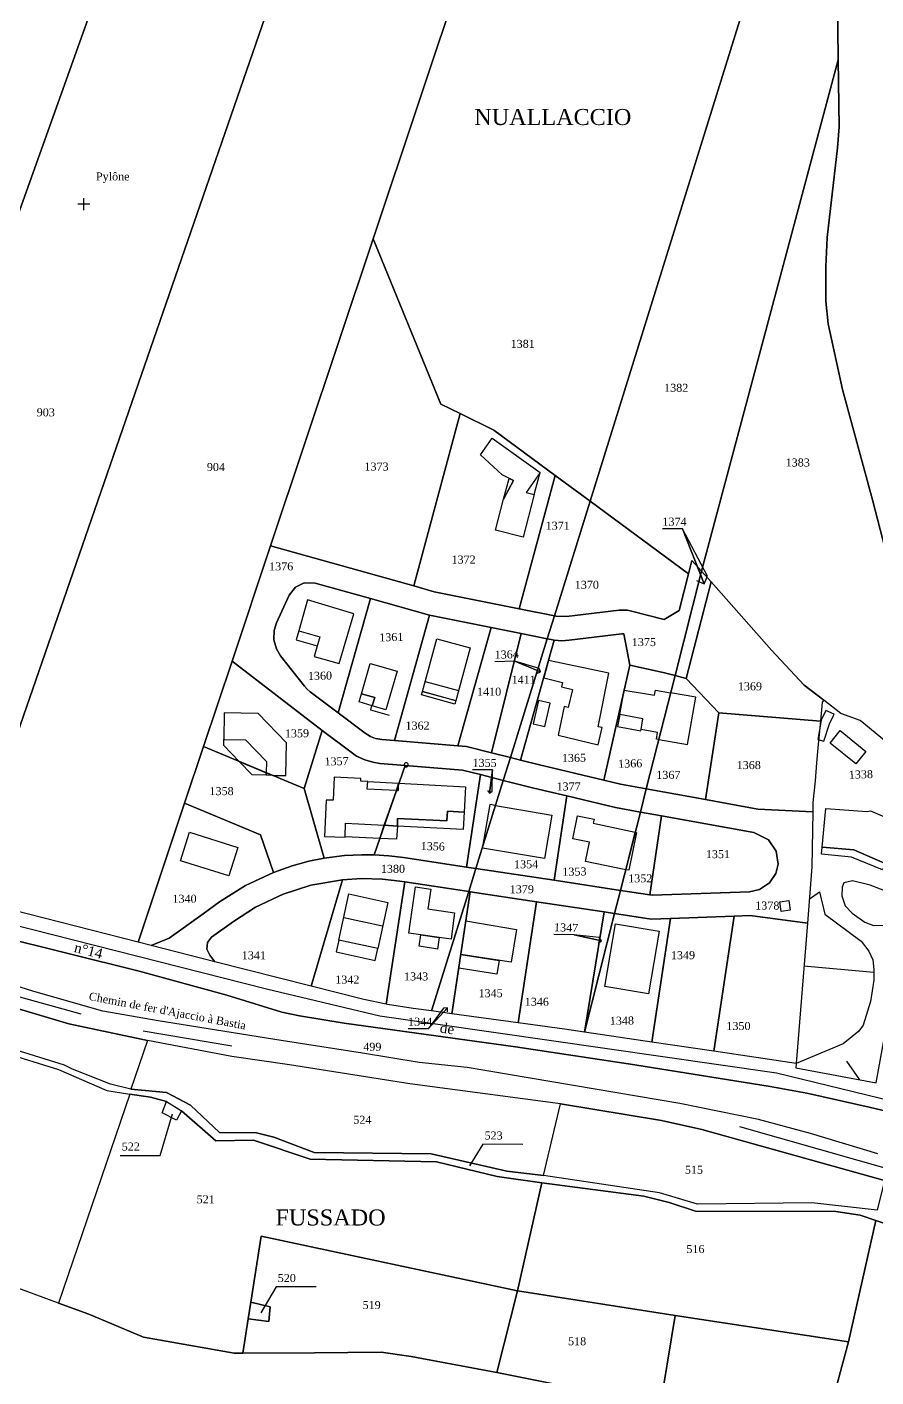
# Model space of a CAD drawing. Extents: x 1206804 to 1210977, y 6152742 to 6157901.
# Drawn here: x 1208784.9 to 1208997.2, y 6153739.8 to 6154077.2 of the extents above; entities that cross this region are included whole.
import ezdxf

# ---------------------------------------------------------------- set-up
doc = ezdxf.new("R2010")
doc.units = 0
doc.linetypes.add('CONTINU', pattern=[0])
doc.layers.get('0').update_dxf_attribs({"linetype": 'CONTINU'})
for name, color, linetype in [('1LIEUDIT', 7, 'CONTINU'), ('1PARCELLE', 7, 'CONTINU'), ('1TRONFLUV', 7, 'CONTINU'), ('1ZONCOMM', 7, 'CONTINU'), ('3BATIDUR', 7, 'CONTINU'), ('3BATILEGER', 7, 'CONTINU'), ('3BORNE', 7, 'CONTINU'), ('3CALVAIRE', 7, 'CONTINU'), ('3CALVAIRETEX', 7, 'CONTINU'), ('3CHEMIN', 7, 'CONTINU'), ('3FISCLINE', 7, 'CONTINUOUS'), ('3FLECHEPAR', 7, 'CONTINU'), ('3LIEUDITTEX', 7, 'CONTINU'), ('3PARCELLETEX', 7, 'CONTINU'), ('3PISCINE', 7, 'CONTINUOUS'), ('3SNCF', 7, 'CONTINU'), ('3SNCFTEX', 7, 'CONTINU'), ('3TOPOLINE', 7, 'CONTINU'), ('3ZONCOMMTEX', 7, 'CONTINU')]:
    doc.layers.add(name, color=color, linetype=linetype)
doc.styles.get("Standard").update_dxf_attribs({"font": 'Times New Roman'})

# ---------------------------------------------------------------- blocks, each defined once
blk = doc.blocks.new('BORLIPRO')
blk.add_lwpolyline([(-0.07, 0.5), (-0.19, 0.47), (-0.31, 0.4), (-0.4, 0.31), (-0.47, 0.19), (-0.5, 0.07), (-0.5, -0.07), (-0.47, -0.19), (-0.4, -0.31), (-0.31, -0.4), (-0.19, -0.47), (-0.07, -0.5), (0.07, -0.5), (0.19, -0.47), (0.31, -0.4), (0.4, -0.31), (0.47, -0.19), (0.5, -0.07), (0.5, 0.07), (0.47, 0.19), (0.4, 0.31), (0.31, 0.4), (0.19, 0.47), (0.07, 0.5)], close=True)
blk = doc.blocks.new('DETATOPO')
for points in [[(-1.5, 0), (1.5, 0)], [(0, -1.5), (0, 1.5)]]:
    blk.add_lwpolyline(points)

msp = doc.modelspace()

# ---------------------------------------------------------------- linework, layer by layer
at = {"layer": '1LIEUDIT'}
for points in [[(1208777.36, 6153850.13), (1208812.9, 6153841.29), (1208834.86, 6153835.29), (1208848.6, 6153831), (1208852.98, 6153830.09), (1208864.18, 6153828.28), (1208907, 6153822.36), (1208936.83, 6153817.85), (1208970.71, 6153812.47), (1208979.9, 6153810.78), (1208995.47, 6153807.3), (1209023.69, 6153800.58)], [(1209023.69, 6153800.58), (1208995.47, 6153807.3), (1208979.9, 6153810.78), (1208970.71, 6153812.47), (1208936.83, 6153817.85), (1208907, 6153822.36), (1208864.18, 6153828.28), (1208852.98, 6153830.09), (1208848.6, 6153831), (1208834.86, 6153835.29), (1208812.9, 6153841.29), (1208777.36, 6153850.13)]]:
    msp.add_lwpolyline(points, dxfattribs=at)
at = {"layer": '1PARCELLE'}
for points in [[(1208700.54, 6153885.11), (1208711.85, 6153908.38), (1208732.84, 6153951.54), (1208707.95, 6153962.03), (1208734.1, 6153997.7), (1208757.39, 6154028.62), (1208756.13, 6154035.99), (1208744, 6154097.72), (1208756.24, 6154100.12), (1208770.58, 6154104.23), (1208782.07, 6154108.06), (1208786.71, 6154110.39), (1208789.69, 6154114.61), (1208791.98, 6154118.58), (1208799.4, 6154140.25), (1208802.07, 6154139.92), (1208804.2, 6154144.72), (1208813.07, 6154164.58), (1208829.17, 6154160.54), (1208727.35, 6153875.78), (1208718.13, 6153879.35), (1208704.88, 6153883.97), (1208700.54, 6153885.11)], [(1208727.35, 6153875.78), (1208829.17, 6154160.54), (1208834.08, 6154159.16), (1208836.91, 6154157.58), (1208852.08, 6154147.91), (1208858.11, 6154144.33), (1208865.31, 6154140.34), (1208768.4, 6153860.3), (1208754.59, 6153865.49), (1208727.35, 6153875.78)], [(1208865.31, 6154140.34), (1208873.57, 6154136.04), (1208878.82, 6154133.45), (1208883.83, 6154131.29), (1208890.47, 6154129.35), (1208898.21, 6154127.24), (1208905.29, 6154125.59), (1208871.43, 6154024.27), (1208845.8, 6153947.59), (1208836.16, 6153918.74), (1208829.02, 6153897.38), (1208824.28, 6153883.21), (1208812.68, 6153848.5), (1208781.3, 6153856.5), (1208774.74, 6153857.85), (1208770.64, 6153859.26), (1208768.4, 6153860.3), (1208865.31, 6154140.34)], [(1208871.43, 6154024.27), (1208905.29, 6154125.59), (1208915.19, 6154123.57), (1208927.35, 6154122.82), (1208941.55, 6154122.23), (1208949.5, 6154118.36), (1208958.11, 6154114.63), (1208965.27, 6154111.94), (1208971.21, 6154110.66), (1208972.85, 6154110.37), (1208925.65, 6153958.72), (1208916.94, 6153965.15), (1208901.6, 6153976.47), (1208893.19, 6153980.62), (1208888.37, 6153983), (1208871.43, 6154024.27)], [(1208972.85, 6154110.37), (1208987.28, 6154107.78), (1208987.73, 6154068.98), (1208953.53, 6153941.22), (1208951.14, 6153943.91), (1208950.28, 6153940.55), (1208925.65, 6153958.72), (1208972.85, 6154110.37)], [(1208845.8, 6153947.59), (1208871.43, 6154024.27), (1208888.37, 6153983), (1208893.19, 6153980.62), (1208881.58, 6153937.53), (1208858.57, 6153944.01), (1208845.8, 6153947.59)], [(1208886.7, 6153936.09), (1208881.58, 6153937.53), (1208893.19, 6153980.62), (1208901.6, 6153976.47), (1208916.94, 6153965.15), (1208907.96, 6153931.82), (1208886.7, 6153936.09)], [(1208916.74, 6153930.06), (1208907.96, 6153931.82), (1208916.94, 6153965.15), (1208925.65, 6153958.72), (1208916.74, 6153930.06)], [(1208925.65, 6153958.72), (1208950.28, 6153940.55), (1208947.94, 6153931.42), (1208944.15, 6153929.18), (1208936.02, 6153931.26), (1208934.99, 6153931.46), (1208934, 6153931.52), (1208932.91, 6153931.46), (1208919.74, 6153929.89), (1208917.07, 6153930), (1208916.74, 6153930.06), (1208925.65, 6153958.72)], [(1208836.16, 6153918.74), (1208845.8, 6153947.59), (1208858.57, 6153944.01), (1208881.58, 6153937.53), (1208886.7, 6153936.09), (1208907.96, 6153931.82), (1208916.74, 6153930.06), (1208914.96, 6153924.34), (1208908.41, 6153925.66), (1208900.92, 6153927.15), (1208885.55, 6153930.24), (1208870.73, 6153934.39), (1208856.97, 6153938.27), (1208854.17, 6153938.31), (1208852.02, 6153937.25), (1208850.47, 6153935.27), (1208847.28, 6153928.31), (1208846.68, 6153926.37), (1208846.61, 6153924.04), (1208847.23, 6153921.81), (1208848.28, 6153920.05), (1208854.26, 6153912.51), (1208854.93, 6153911.77), (1208855.7, 6153911.1), (1208862.7, 6153905.83), (1208869.47, 6153900.73), (1208870.77, 6153899.93), (1208872.04, 6153899.44), (1208873.61, 6153899.15), (1208876.74, 6153898.9), (1208892.6, 6153897.61), (1208894.74, 6153897.43), (1208900.98, 6153895.86), (1208905.73, 6153894.66), (1208903.95, 6153888.95), (1208898.28, 6153890.39), (1208893.76, 6153891.53), (1208879.4, 6153892.7), (1208873.14, 6153893.2), (1208871.38, 6153893.46), (1208869.32, 6153894.07), (1208867.29, 6153895.03), (1208865.89, 6153895.97), (1208858.64, 6153901.42), (1208836.16, 6153918.74)], [(1208914.96, 6153924.34), (1208916.74, 6153930.06), (1208917.07, 6153930), (1208919.74, 6153929.89), (1208932.91, 6153931.46), (1208934, 6153931.52), (1208934.99, 6153931.46), (1208936.02, 6153931.26), (1208944.15, 6153929.18), (1208947.94, 6153931.42), (1208950.28, 6153940.55), (1208951.14, 6153943.91), (1208953.53, 6153941.22), (1208946.9, 6153915.13), (1208943.95, 6153915.88), (1208935.58, 6153917.74), (1208934.08, 6153925.55), (1208933.62, 6153925.54), (1208920.44, 6153923.97), (1208918.58, 6153923.86), (1208916.72, 6153924.01), (1208915.9, 6153924.15), (1208914.96, 6153924.34)], [(1208953.53, 6153941.22), (1208955.92, 6153938.54), (1208949.73, 6153914.41), (1208946.9, 6153915.13), (1208953.53, 6153941.22)], [(1208856.97, 6153938.27), (1208870.73, 6153934.39), (1208862.7, 6153905.83), (1208855.7, 6153911.1), (1208854.93, 6153911.77), (1208854.26, 6153912.51), (1208848.28, 6153920.05), (1208847.23, 6153921.81), (1208846.61, 6153924.04), (1208846.68, 6153926.37), (1208847.28, 6153928.31), (1208850.47, 6153935.27), (1208852.02, 6153937.25), (1208854.17, 6153938.31), (1208856.97, 6153938.27)], [(1208984.12, 6153908.98), (1208983.7, 6153908.5), (1208983.24, 6153903.77), (1208957.84, 6153905.83), (1208949.73, 6153914.41), (1208955.92, 6153938.54), (1208971.01, 6153921.47), (1208979.17, 6153912.78), (1208984.12, 6153908.98)], [(1208870.73, 6153934.39), (1208885.55, 6153930.24), (1208876.74, 6153898.9), (1208873.61, 6153899.15), (1208872.04, 6153899.44), (1208870.77, 6153899.93), (1208869.47, 6153900.73), (1208862.7, 6153905.83), (1208870.73, 6153934.39)], [(1208885.55, 6153930.24), (1208900.92, 6153927.15), (1208892.6, 6153897.61), (1208876.74, 6153898.9), (1208885.55, 6153930.24)], [(1208900.98, 6153895.86), (1208894.74, 6153897.43), (1208892.6, 6153897.61), (1208900.92, 6153927.15), (1208908.41, 6153925.66), (1208900.98, 6153895.86)], [(1208908.41, 6153925.66), (1208914.96, 6153924.34), (1208905.73, 6153894.66), (1208900.98, 6153895.86), (1208908.41, 6153925.66)], [(1208915.9, 6153924.15), (1208916.72, 6153924.01), (1208908.27, 6153894.02), (1208905.73, 6153894.66), (1208914.96, 6153924.34), (1208915.9, 6153924.15)], [(1208934.08, 6153925.55), (1208935.58, 6153917.74), (1208929.08, 6153888.99), (1208913.05, 6153892.81), (1208908.27, 6153894.02), (1208916.72, 6153924.01), (1208918.58, 6153923.86), (1208920.44, 6153923.97), (1208933.62, 6153925.54), (1208934.08, 6153925.55)], [(1208829.02, 6153897.38), (1208836.16, 6153918.74), (1208858.64, 6153901.42), (1208854.14, 6153886.94), (1208829.02, 6153897.38)], [(1208943.95, 6153915.88), (1208946.9, 6153915.13), (1208939.71, 6153886.83), (1208933.23, 6153888), (1208929.08, 6153888.99), (1208935.58, 6153917.74), (1208943.95, 6153915.88)], [(1208949.73, 6153914.41), (1208957.84, 6153905.83), (1208954.56, 6153884.14), (1208939.71, 6153886.83), (1208946.9, 6153915.13), (1208949.73, 6153914.41)], [(1208997.19, 6153813.37), (1209001.76, 6153838.5), (1209005.96, 6153861.63), (1209011.53, 6153888.98), (1209001.16, 6153897.31), (1208993.21, 6153903.89), (1208988.39, 6153905.66), (1208984.12, 6153908.98), (1208983.7, 6153908.5), (1208983.24, 6153903.77), (1208982.7, 6153897.97), (1208982.25, 6153893.36), (1208981.98, 6153888.86), (1208981.38, 6153883.44), (1208981.33, 6153881.07), (1208981.13, 6153867.33), (1208979.99, 6153853.25), (1208977.16, 6153818.23), (1208977.09, 6153817.1), (1208997.19, 6153813.37)], [(1208983.24, 6153903.77), (1208982.7, 6153897.97), (1208982.25, 6153893.36), (1208981.98, 6153888.86), (1208981.38, 6153883.44), (1208981.33, 6153881.07), (1208967.62, 6153881.77), (1208954.56, 6153884.14), (1208957.84, 6153905.83), (1208983.24, 6153903.77)], [(1208864.3, 6153870.15), (1208859.19, 6153869.5), (1208854.14, 6153886.94), (1208858.64, 6153901.42), (1208865.89, 6153895.97), (1208867.29, 6153895.03), (1208869.32, 6153894.07), (1208871.38, 6153893.46), (1208873.14, 6153893.2), (1208879.4, 6153892.7), (1208871.65, 6153870.34), (1208868.58, 6153870.37), (1208864.3, 6153870.15)], [(1208824.28, 6153883.21), (1208829.02, 6153897.38), (1208854.14, 6153886.94), (1208859.19, 6153869.5), (1208855.36, 6153868.73), (1208851.17, 6153867.6), (1208846.48, 6153865.94), (1208843.28, 6153875.3), (1208824.28, 6153883.21)], [(1208875.33, 6153870.12), (1208871.65, 6153870.34), (1208879.4, 6153892.7), (1208893.76, 6153891.53), (1208898.28, 6153890.39), (1208894.78, 6153867.28), (1208878.98, 6153869.67), (1208875.33, 6153870.12)], [(1208903.95, 6153888.95), (1208905.73, 6153894.66), (1208908.27, 6153894.02), (1208913.05, 6153892.81), (1208929.08, 6153888.99), (1208933.23, 6153888), (1208939.71, 6153886.83), (1208938.25, 6153881.03), (1208932.01, 6153882.16), (1208919.87, 6153885.05), (1208911.62, 6153887.02), (1208903.95, 6153888.95)], [(1208897.1, 6153866.93), (1208894.78, 6153867.28), (1208898.28, 6153890.39), (1208903.95, 6153888.95), (1208897.1, 6153866.93)], [(1208916.68, 6153863.98), (1208897.1, 6153866.93), (1208903.95, 6153888.95), (1208911.62, 6153887.02), (1208919.87, 6153885.05), (1208916.68, 6153863.98)], [(1208981.33, 6153881.07), (1208981.13, 6153867.33), (1208979.99, 6153853.25), (1208965.71, 6153855.16), (1208961.71, 6153855.01), (1208945.78, 6153854.45), (1208940.91, 6153854.28), (1208931.8, 6153855.66), (1208933.28, 6153861.46), (1208940.57, 6153860.37), (1208941.26, 6153860.26), (1208965.51, 6153861.12), (1208968.03, 6153861.65), (1208970.55, 6153863.33), (1208972.11, 6153865.68), (1208972.68, 6153868.03), (1208972.2, 6153871.25), (1208970.27, 6153874.07), (1208966.57, 6153875.9), (1208943.54, 6153880.07), (1208938.25, 6153881.03), (1208939.71, 6153886.83), (1208954.56, 6153884.14), (1208967.62, 6153881.77), (1208981.33, 6153881.07)], [(1208815.95, 6153847.66), (1208812.68, 6153848.5), (1208824.28, 6153883.21), (1208843.28, 6153875.3), (1208846.48, 6153865.94), (1208839.51, 6153862.67), (1208833.02, 6153858.56), (1208828.92, 6153855.61), (1208820.43, 6153849.49), (1208815.95, 6153847.66)], [(1208933.28, 6153861.46), (1208916.68, 6153863.98), (1208919.87, 6153885.05), (1208932.01, 6153882.16), (1208938.25, 6153881.03), (1208933.28, 6153861.46)], [(1208940.57, 6153860.37), (1208933.28, 6153861.46), (1208938.25, 6153881.03), (1208943.54, 6153880.07), (1208940.57, 6153860.37)], [(1208941.26, 6153860.26), (1208940.57, 6153860.37), (1208943.54, 6153880.07), (1208966.57, 6153875.9), (1208970.27, 6153874.07), (1208972.2, 6153871.25), (1208972.68, 6153868.03), (1208972.11, 6153865.68), (1208970.55, 6153863.33), (1208968.03, 6153861.65), (1208965.51, 6153861.12), (1208941.26, 6153860.26)], [(1208831.87, 6153843.56), (1208815.95, 6153847.66), (1208820.43, 6153849.49), (1208828.92, 6153855.61), (1208833.02, 6153858.56), (1208839.51, 6153862.67), (1208846.48, 6153865.94), (1208851.17, 6153867.6), (1208855.36, 6153868.73), (1208859.19, 6153869.5), (1208864.3, 6153870.15), (1208868.58, 6153870.37), (1208871.65, 6153870.34), (1208875.33, 6153870.12), (1208878.98, 6153869.67), (1208894.78, 6153867.28), (1208897.1, 6153866.93), (1208895.31, 6153861.17), (1208879.35, 6153863.59), (1208878.09, 6153863.77), (1208873.74, 6153864.26), (1208868.51, 6153864.41), (1208863.74, 6153864.11), (1208855.86, 6153862.72), (1208848.91, 6153860.49), (1208842.03, 6153857.24), (1208836.5, 6153853.72), (1208831.03, 6153849.78), (1208830, 6153848.46), (1208829.84, 6153846.8), (1208830.62, 6153845.29), (1208831.87, 6153843.56)], [(1208929.17, 6153856.06), (1208912.25, 6153858.61), (1208895.72, 6153861.11), (1208895.31, 6153861.17), (1208897.1, 6153866.93), (1208916.68, 6153863.98), (1208933.28, 6153861.46), (1208931.8, 6153855.66), (1208929.17, 6153856.06)], [(1208855.89, 6153837.5), (1208831.87, 6153843.56), (1208830.62, 6153845.29), (1208829.84, 6153846.8), (1208830, 6153848.46), (1208831.03, 6153849.78), (1208836.5, 6153853.72), (1208842.03, 6153857.24), (1208848.91, 6153860.49), (1208855.86, 6153862.72), (1208863.74, 6153864.11), (1208855.89, 6153837.5)], [(1208874.66, 6153833.04), (1208869.13, 6153834.17), (1208855.89, 6153837.5), (1208863.74, 6153864.11), (1208868.51, 6153864.41), (1208873.74, 6153864.26), (1208878.09, 6153863.77), (1208879.35, 6153863.59), (1208874.66, 6153833.04)], [(1208886.03, 6153831.33), (1208881.42, 6153831.96), (1208875, 6153832.97), (1208874.66, 6153833.04), (1208879.35, 6153863.59), (1208895.31, 6153861.17), (1208886.03, 6153831.33)], [(1208891.13, 6153830.63), (1208886.03, 6153831.33), (1208895.31, 6153861.17), (1208895.72, 6153861.11), (1208891.13, 6153830.63)], [(1208907.69, 6153828.37), (1208891.13, 6153830.63), (1208895.72, 6153861.11), (1208912.25, 6153858.61), (1208907.69, 6153828.37)], [(1208924.27, 6153826.06), (1208919.23, 6153826.8), (1208907.69, 6153828.37), (1208912.25, 6153858.61), (1208929.17, 6153856.06), (1208924.27, 6153826.06)], [(1208931.8, 6153855.66), (1208924.27, 6153826.06), (1208929.17, 6153856.06), (1208931.8, 6153855.66)], [(1208941.11, 6153823.56), (1208924.27, 6153826.06), (1208931.8, 6153855.66), (1208940.91, 6153854.28), (1208945.78, 6153854.45), (1208941.11, 6153823.56)], [(1208956.61, 6153821.27), (1208941.11, 6153823.56), (1208945.78, 6153854.45), (1208961.71, 6153855.01), (1208956.61, 6153821.27)], [(1208979.99, 6153853.25), (1208977.16, 6153818.23), (1208956.61, 6153821.27), (1208961.71, 6153855.01), (1208965.71, 6153855.16), (1208979.99, 6153853.25)], [(1208810.87, 6153811.77), (1208805.79, 6153813.03), (1208796.28, 6153816.79), (1208794.25, 6153817.76), (1208770.37, 6153825.16), (1208752.08, 6153829.89), (1208742.97, 6153829.53), (1208744.07, 6153836.2), (1208720.32, 6153849.27), (1208717.09, 6153851.32), (1208795.33, 6153828.14), (1208815.05, 6153823.91), (1208810.87, 6153811.77)], [(1208775.79, 6153764.55), (1208727.64, 6153782.16), (1208726.56, 6153785.68), (1208725.85, 6153787.18), (1208736.55, 6153827.62), (1208751.42, 6153828.44), (1208764.83, 6153825.33), (1208792.79, 6153816.69), (1208804.87, 6153811.41), (1208810.62, 6153810.55), (1208792.74, 6153758.33), (1208775.79, 6153764.55)], [(1208914.02, 6153790.19), (1208918.31, 6153808.09), (1208880.62, 6153813.14), (1208850.52, 6153817.85), (1208836.13, 6153819.9), (1208815.05, 6153823.91), (1208810.87, 6153811.77), (1208819.72, 6153810.98), (1208825.77, 6153807.74), (1208833.03, 6153800.91), (1208842.28, 6153800.84), (1208846.58, 6153799.78), (1208856.67, 6153795.98), (1208885.97, 6153795.59), (1208904.85, 6153791.28), (1208914.02, 6153790.19)], [(1208810.62, 6153810.55), (1208792.74, 6153758.33), (1208800.36, 6153755.53), (1208814.01, 6153749.79), (1208836.68, 6153745.83), (1208838.87, 6153745.84), (1208840.18, 6153754.37), (1208840.83, 6153758.54), (1208843.39, 6153775.07), (1208907.54, 6153761.42), (1208913.64, 6153788.36), (1208902.42, 6153789.95), (1208887.28, 6153793.58), (1208855.69, 6153794.3), (1208841.54, 6153799.04), (1208832.12, 6153798.9), (1208823.49, 6153806.39), (1208822.29, 6153804.04), (1208818.64, 6153805.9), (1208819.75, 6153808.67), (1208815.75, 6153809.81), (1208810.62, 6153810.55)], [(1208819.75, 6153808.67), (1208823.49, 6153806.39), (1208822.29, 6153804.04), (1208818.64, 6153805.9), (1208819.75, 6153808.67)], [(1208999.31, 6153788.96), (1208997.42, 6153781.54), (1208981.12, 6153783.36), (1208952.49, 6153783.07), (1208943.02, 6153785.84), (1208914.02, 6153790.19), (1208918.31, 6153808.09), (1208943.55, 6153803.94), (1208953.63, 6153801.67), (1208999.31, 6153788.96)], [(1208907.54, 6153761.42), (1208946.97, 6153755.25), (1208990.25, 6153748.64), (1208997.12, 6153778.99), (1208993.19, 6153780.31), (1208987.09, 6153781.2), (1208952.06, 6153781.3), (1208945.44, 6153783.44), (1208939.1, 6153785.05), (1208913.64, 6153788.36), (1208907.54, 6153761.42)], [(1208990.25, 6153748.64), (1208981.18, 6153714.97), (1209001.93, 6153706.84), (1209018.9, 6153702.36), (1209068.22, 6153687.8), (1209083.85, 6153728.37), (1209088.78, 6153738.51), (1209067.96, 6153745.59), (1209060.87, 6153745.64), (1209055.56, 6153751.05), (1209049.72, 6153755.5), (1209043.84, 6153759.52), (1209035.51, 6153763.35), (1209026.09, 6153763.6), (1209019.29, 6153769.03), (1209008.38, 6153774.46), (1209001.62, 6153777.48), (1208997.12, 6153778.99), (1208990.25, 6153748.64)], [(1208840.83, 6153758.54), (1208845.68, 6153757.41), (1208845.32, 6153753.7), (1208840.18, 6153754.37), (1208838.87, 6153745.84), (1208856.78, 6153745.91), (1208873.44, 6153746.08), (1208880.96, 6153744.96), (1208902.31, 6153740.98), (1208907.54, 6153761.42), (1208843.39, 6153775.07), (1208840.83, 6153758.54)], [(1208907.54, 6153761.42), (1208902.31, 6153740.98), (1208927.75, 6153735.89), (1208942.89, 6153730.41), (1208946.97, 6153755.25), (1208907.54, 6153761.42)], [(1208840.83, 6153758.54), (1208840.18, 6153754.37), (1208845.32, 6153753.7), (1208845.68, 6153757.41), (1208840.83, 6153758.54)], [(1208946.97, 6153755.25), (1208942.89, 6153730.41), (1208965.07, 6153721.11), (1208981.18, 6153714.97), (1208990.25, 6153748.64), (1208946.97, 6153755.25)]]:
    msp.add_lwpolyline(points, close=True, dxfattribs=at)
for points in [[(1209006.47, 6153919.73), (1208996.27, 6153959.06), (1208988.81, 6153986.63), (1208985.18, 6154003.05), (1208984.62, 6154008.74), (1208984.57, 6154017.31), (1208984.98, 6154024.65), (1208987.51, 6154047.01), (1208987.94, 6154052.23), (1208987.73, 6154068.98), (1208987.28, 6154107.78)], [(1209001.16, 6153897.31), (1208993.21, 6153903.89), (1208988.39, 6153905.66), (1208984.12, 6153908.98), (1208979.17, 6153912.78), (1208971.01, 6153921.47), (1208955.92, 6153938.54), (1208953.53, 6153941.22), (1208987.73, 6154068.98), (1208987.73, 6154068.98), (1208987.94, 6154052.23), (1208987.51, 6154047.01), (1208984.98, 6154024.65), (1208984.57, 6154017.31), (1208984.62, 6154008.74), (1208985.18, 6154003.05), (1208988.81, 6153986.63), (1208996.27, 6153959.06), (1209006.47, 6153919.73)], [(1208999.31, 6153788.96), (1208953.63, 6153801.67), (1208943.55, 6153803.94), (1208918.31, 6153808.09), (1208880.62, 6153813.14), (1208850.52, 6153817.85), (1208836.13, 6153819.9), (1208815.05, 6153823.91), (1208795.33, 6153828.14), (1208717.09, 6153851.32)], [(1208777.36, 6153850.13), (1208812.9, 6153841.29), (1208834.86, 6153835.29), (1208848.6, 6153831), (1208852.98, 6153830.09), (1208864.18, 6153828.28), (1208907, 6153822.36), (1208936.83, 6153817.85), (1208970.71, 6153812.47), (1208979.9, 6153810.78), (1208995.47, 6153807.3), (1209023.69, 6153800.58)], [(1208764.83, 6153825.33), (1208792.79, 6153816.69), (1208804.87, 6153811.41), (1208810.62, 6153810.55), (1208815.75, 6153809.81), (1208819.75, 6153808.67), (1208823.49, 6153806.39), (1208832.12, 6153798.9), (1208841.54, 6153799.04), (1208855.69, 6153794.3), (1208887.28, 6153793.58), (1208902.42, 6153789.95), (1208913.64, 6153788.36), (1208939.1, 6153785.05), (1208945.44, 6153783.44), (1208952.06, 6153781.3), (1208987.09, 6153781.2), (1208993.19, 6153780.31), (1208997.12, 6153778.99), (1209001.62, 6153777.48)], [(1208997.42, 6153781.54), (1208981.12, 6153783.36), (1208952.49, 6153783.07), (1208943.02, 6153785.84), (1208914.02, 6153790.19), (1208904.85, 6153791.28), (1208885.97, 6153795.59), (1208856.67, 6153795.98), (1208846.58, 6153799.78), (1208842.28, 6153800.84), (1208833.03, 6153800.91), (1208825.77, 6153807.74), (1208819.72, 6153810.98), (1208810.87, 6153811.77), (1208805.79, 6153813.03), (1208796.28, 6153816.79), (1208794.25, 6153817.76), (1208770.37, 6153825.16)]]:
    msp.add_lwpolyline(points, dxfattribs=at)
at = {"layer": '1TRONFLUV'}
msp.add_lwpolyline([(1209164.75, 6153671.33), (1209137.18, 6153675.4), (1209101.84, 6153677.89), (1209098.56, 6153678.3), (1209068.22, 6153687.8), (1209018.9, 6153702.36), (1209001.93, 6153706.84), (1208981.18, 6153714.97), (1208965.07, 6153721.11), (1208942.89, 6153730.41), (1208927.75, 6153735.89), (1208902.31, 6153740.98), (1208880.96, 6153744.96), (1208873.44, 6153746.08), (1208856.78, 6153745.91), (1208838.87, 6153745.84), (1208836.68, 6153745.83), (1208814.01, 6153749.79), (1208800.36, 6153755.53), (1208792.74, 6153758.33), (1208775.79, 6153764.55)], dxfattribs=at)
at = {"layer": '1ZONCOMM'}
msp.add_lwpolyline([(1209084.81, 6153781.42), (1209072.55, 6153791.41), (1208972.29, 6153815.79), (1208873.09, 6153830.03), (1208844.77, 6153836.74), (1208769.47, 6153855.88), (1208718.42, 6153875.72), (1208694.74, 6153882.04), (1208666.66, 6153884.04), (1208650.07, 6153885.95), (1208611.32, 6153895.31), (1208594.24, 6153902.52), (1208592.75, 6153903.15), (1208585.52, 6153906.2), (1208529.5, 6153927.39), (1208502.19, 6153947.49), (1208466.67, 6153963.43), (1208441.66, 6153972.83), (1208421.28, 6153978.32)], dxfattribs=at)
msp.add_lwpolyline([(1209084.81, 6153781.42), (1209072.55, 6153791.41), (1208972.29, 6153815.79), (1208873.09, 6153830.03), (1208844.77, 6153836.74), (1208769.47, 6153855.88), (1208718.42, 6153875.72), (1208694.74, 6153882.04), (1208666.66, 6153884.04), (1208650.07, 6153885.95), (1208611.32, 6153895.31), (1208594.24, 6153902.52), (1208592.75, 6153903.15), (1208585.52, 6153906.2), (1208529.5, 6153927.39), (1208502.19, 6153947.49), (1208466.67, 6153963.43), (1208441.66, 6153972.83), (1208421.28, 6153978.32)], dxfattribs=at)
at = {"layer": '3BATIDUR'}
for points in [[(1208902.03, 6153951.48), (1208904.04, 6153959.2), (1208906.54, 6153963.85), (1208903.68, 6153965.29), (1208898.25, 6153970.29), (1208901.2, 6153974.43), (1208913.21, 6153965.91), (1208909.65, 6153960.9), (1208911.7, 6153960.36), (1208908.92, 6153949.69), (1208902.03, 6153951.48)], [(1208856.72, 6153919.92), (1208862.9, 6153918.19), (1208866.62, 6153930.57), (1208855.04, 6153934.05), (1208852.81, 6153926.29), (1208858.08, 6153924.78), (1208856.72, 6153919.92)], [(1208883.74, 6153911.16), (1208887.36, 6153924.36), (1208895.71, 6153922.06), (1208892.08, 6153908.86), (1208883.74, 6153911.16)], [(1208915.28, 6153918.89), (1208914.12, 6153914.56), (1208918.76, 6153913.43), (1208918.49, 6153912.36), (1208921.29, 6153911.67), (1208920.22, 6153907.17), (1208919.22, 6153907.42), (1208917.66, 6153900.26), (1208927.67, 6153897.87), (1208928.65, 6153902.16), (1208927.69, 6153902.36), (1208930.35, 6153915.72), (1208915.28, 6153918.89)], [(1208874.61, 6153906.59), (1208871.21, 6153907.58), (1208871.85, 6153909.62), (1208868.48, 6153910.6), (1208870.68, 6153918.19), (1208877.4, 6153916.26), (1208874.61, 6153906.59)], [(1208942.83, 6153899.13), (1208942.26, 6153899.22), (1208942.55, 6153900.91), (1208938.4, 6153901.63), (1208938.88, 6153904.36), (1208933.08, 6153905.41), (1208934.17, 6153911.52), (1208941.79, 6153910.2), (1208942.01, 6153911.48), (1208945.81, 6153910.83), (1208942.83, 6153899.13)], [(1208945.81, 6153910.83), (1208942.83, 6153899.13), (1208950.05, 6153897.88), (1208952.11, 6153909.74), (1208945.81, 6153910.83)], [(1208846.31, 6153890.2), (1208849.59, 6153890.13), (1208849.75, 6153898.33), (1208842.69, 6153905.65), (1208834.2, 6153905.82), (1208834.13, 6153899.2), (1208839.54, 6153899.09), (1208844.75, 6153893.66), (1208844.7, 6153890.87), (1208846.31, 6153890.2)], [(1208984.07, 6153898.71), (1208985.56, 6153903.05), (1208986.68, 6153905.48), (1208984.61, 6153906.45), (1208983.48, 6153904.01), (1208982.64, 6153899.2), (1208984.07, 6153898.71)], [(1208844.7, 6153890.87), (1208846.31, 6153890.2), (1208844.68, 6153890.23), (1208844.7, 6153890.87)], [(1208877.23, 6153886.43), (1208869.97, 6153886.75), (1208870.06, 6153888.64), (1208868.34, 6153888.71), (1208868.37, 6153889.42), (1208861.69, 6153889.72), (1208861.42, 6153883.96), (1208859.7, 6153884.04), (1208859.29, 6153874.95), (1208864.39, 6153874.72), (1208864.55, 6153878.22), (1208874.21, 6153877.78), (1208877.23, 6153886.43)], [(1208874.21, 6153877.78), (1208877.23, 6153886.43), (1208877.65, 6153886.41), (1208877.71, 6153887.81), (1208877.86, 6153888.23), (1208894.48, 6153887.37), (1208894.15, 6153881), (1208890.01, 6153881.22), (1208889.89, 6153878.81), (1208877.54, 6153879.46), (1208877.5, 6153877.54), (1208874.21, 6153877.78)], [(1208877.71, 6153887.81), (1208877.73, 6153888.24), (1208877.86, 6153888.23), (1208877.71, 6153887.81)], [(1208898.73, 6153872.02), (1208898.79, 6153872.37), (1208901.99, 6153882.65), (1208916.07, 6153880.28), (1208914.24, 6153869.41), (1208898.73, 6153872.02)], [(1208898.79, 6153872.37), (1208901.99, 6153882.65), (1208900.56, 6153882.89), (1208898.79, 6153872.37)], [(1208984.59, 6153881.95), (1208994.95, 6153881.15), (1208995.77, 6153881.33), (1209003.52, 6153878.03), (1208999.43, 6153868.21), (1208991.63, 6153871.62), (1208983.72, 6153872.26), (1208984.59, 6153881.95)], [(1208934.59, 6153866.63), (1208924.56, 6153868.65), (1208925.53, 6153873.48), (1208921.39, 6153874.31), (1208922.54, 6153880.05), (1208926.67, 6153879.22), (1208926.47, 6153878.24), (1208936.97, 6153876.01), (1208934.59, 6153866.63)], [(1208825.47, 6153876.03), (1208837.63, 6153872.21), (1208835.38, 6153865.05), (1208823.22, 6153868.87), (1208825.47, 6153876.03)], [(1208936.97, 6153876.01), (1208937.26, 6153875.95), (1208935.34, 6153866.48), (1208934.59, 6153866.63), (1208936.97, 6153876.01)], [(1208882.02, 6153862.31), (1208885.81, 6153861.77), (1208885.09, 6153856.81), (1208891.74, 6153855.86), (1208890.92, 6153849.24), (1208887.96, 6153849.66), (1208883.37, 6153850.32), (1208880.36, 6153850.75), (1208882.02, 6153862.31)], [(1208862.83, 6153849.01), (1208865.34, 6153860.57), (1208875.07, 6153858.44), (1208872.56, 6153846.9), (1208862.83, 6153849.01)], [(1208973.42, 6153856.19), (1208973.07, 6153858.59), (1208975.39, 6153858.91), (1208975.72, 6153856.51), (1208973.42, 6153856.19)], [(1208893.36, 6153845.44), (1208894.62, 6153853.84), (1208907.24, 6153851.64), (1208905.97, 6153843.49), (1208893.36, 6153845.44)], [(1208929.39, 6153837.44), (1208932.05, 6153853.12), (1208942.91, 6153851.28), (1208940.26, 6153835.59), (1208929.39, 6153837.44)], [(1208819.75, 6153808.67), (1208823.49, 6153806.39), (1208822.29, 6153804.04), (1208818.64, 6153805.9), (1208819.75, 6153808.67)], [(1208840.83, 6153758.54), (1208845.68, 6153757.41), (1208845.32, 6153753.7), (1208840.18, 6153754.37), (1208840.83, 6153758.54)]]:
    msp.add_lwpolyline(points, close=True, dxfattribs=at)
at = {"layer": '3BATILEGER'}
for points in [[(1208904.04, 6153959.2), (1208905.4, 6153964.42), (1208906.54, 6153963.85), (1208904.04, 6153959.2)], [(1208913.21, 6153965.91), (1208909.65, 6153960.9), (1208911.7, 6153960.36), (1208913.21, 6153965.91)], [(1208871.21, 6153907.58), (1208867.89, 6153908.55), (1208868.48, 6153910.6), (1208871.85, 6153909.62), (1208871.21, 6153907.58)], [(1208883.5, 6153910.3), (1208883.74, 6153911.16), (1208892.08, 6153908.87), (1208891.84, 6153907.99), (1208883.5, 6153910.3)], [(1208844.7, 6153890.87), (1208837.92, 6153893.68), (1208834.12, 6153897.69), (1208834.13, 6153899.2), (1208839.54, 6153899.09), (1208844.75, 6153893.66), (1208844.7, 6153890.87)], [(1208841.17, 6153890.31), (1208837.92, 6153893.68), (1208844.7, 6153890.87), (1208844.68, 6153890.23), (1208841.17, 6153890.31)], [(1208869.97, 6153886.75), (1208870.06, 6153888.64), (1208877.73, 6153888.24), (1208877.71, 6153887.81), (1208877.23, 6153886.43), (1208869.97, 6153886.75)], [(1208877.23, 6153886.43), (1208877.71, 6153887.81), (1208877.65, 6153886.41), (1208877.23, 6153886.43)], [(1208877.5, 6153877.54), (1208877.54, 6153879.46), (1208889.89, 6153878.81), (1208890.01, 6153881.22), (1208894.15, 6153881), (1208893.92, 6153876.69), (1208877.5, 6153877.54)], [(1208864.4, 6153874.85), (1208864.55, 6153878.22), (1208874.21, 6153877.78), (1208873.07, 6153874.44), (1208864.4, 6153874.85)], [(1208873.07, 6153874.44), (1208874.21, 6153877.78), (1208877.5, 6153877.54), (1208877.27, 6153874.25), (1208873.07, 6153874.44)], [(1208983.72, 6153872.26), (1208991.63, 6153871.62), (1208999.43, 6153868.21), (1208998.76, 6153866.61), (1208991, 6153869.79), (1208983.56, 6153870.53), (1208983.72, 6153872.26)], [(1208862.83, 6153849.01), (1208862.18, 6153846.08), (1208871.91, 6153843.96), (1208872.56, 6153846.9), (1208862.83, 6153849.01)], [(1208883.37, 6153850.32), (1208887.96, 6153849.65), (1208887.5, 6153846.78), (1208882.92, 6153847.49), (1208883.37, 6153850.32)], [(1208902.9, 6153843.96), (1208902.36, 6153840.51), (1208892.84, 6153841.99), (1208893.36, 6153845.44), (1208902.9, 6153843.96)]]:
    msp.add_lwpolyline(points, close=True, dxfattribs=at)
at = {"layer": '3CHEMIN'}
for points in [[(1208798.43, 6153830.49), (1208747.56, 6153844.59), (1208667.2, 6153868.3)], [(1208836.13, 6153822.54), (1208813.89, 6153826.3)], [(1209022.27, 6153785.56), (1208963.07, 6153802.4)]]:
    msp.add_lwpolyline(points, dxfattribs=at)
at = {"layer": '3FISCLINE'}
for points in [[(1208852.81, 6153926.29), (1208852.16, 6153924.04), (1208857.44, 6153922.53)], [(1208884.43, 6153913.68), (1208892.75, 6153911.38)], [(1208871.05, 6153907.63), (1208870.74, 6153906.6), (1208875.41, 6153905.23)], [(1208933.08, 6153905.41), (1208932.55, 6153902.37), (1208938.35, 6153901.35), (1208938.4, 6153901.63)], [(1208864.06, 6153854.69), (1208873.79, 6153852.57)]]:
    msp.add_lwpolyline(points, dxfattribs=at)
at = {"layer": '3FLECHEPAR'}
for points in [[(1208952.29, 6153938.91), (1208954.21, 6153938.09), (1208948.78, 6153951.83), (1208954.2, 6153938.09), (1208955.04, 6153939.99), (1208948.77, 6153951.84), (1208943.76, 6153951.81)], [(1208912.36, 6153915.65), (1208913.27, 6153916.03), (1208906.84, 6153918.73), (1208913.27, 6153916.03), (1208912.9, 6153916.94), (1208906.83, 6153918.73), (1208901.83, 6153918.54)], [(1208900, 6153886.42), (1208900.5, 6153885.77), (1208901.28, 6153891.53), (1208900.49, 6153885.77), (1208901.15, 6153886.26), (1208901.28, 6153891.54), (1208896.27, 6153891.54)], [(1208927.67, 6153848.29), (1208928.49, 6153848.82), (1208921.65, 6153850.33), (1208928.48, 6153848.81), (1208927.96, 6153849.65), (1208921.64, 6153850.33), (1208916.63, 6153850.47)], [(1208890.03, 6153831.1), (1208890, 6153832.1), (1208885.17, 6153826.88), (1208889.99, 6153832.09), (1208888.99, 6153832.05), (1208885.17, 6153826.87), (1208880.16, 6153826.87)], [(1208808.15, 6153795.23), (1208818.14, 6153795.22), (1208821.27, 6153805.63)], [(1208908.86, 6153797.98), (1208898.86, 6153798), (1208895.52, 6153792.58)], [(1208857.15, 6153762.36), (1208847.15, 6153762.38), (1208843.37, 6153755.88)]]:
    msp.add_lwpolyline(points, dxfattribs=at)
at = {"layer": '3PISCINE'}
for points in [[(1208912.74, 6153908.92), (1208911.43, 6153903.1), (1208914.35, 6153902.45), (1208915.67, 6153908.27), (1208912.74, 6153908.92)], [(1208985.71, 6153898.28), (1208988.17, 6153901.4), (1208994.64, 6153896.18), (1208992.15, 6153893.08), (1208985.71, 6153898.28)]]:
    msp.add_lwpolyline(points, close=True, dxfattribs=at)
at = {"layer": '3SNCF'}
msp.add_lwpolyline([(1208997.57, 6153795.62), (1208980.77, 6153800.66), (1208967.78, 6153804.17), (1208948.08, 6153808.16), (1208894.96, 6153817.17), (1208882.92, 6153818.45), (1208868.79, 6153820.74), (1208848.45, 6153823.94), (1208817.68, 6153828.88), (1208803.88, 6153831.31), (1208786.59, 6153836.16), (1208757.52, 6153845.33)], dxfattribs=at)
at = {"layer": '3TOPOLINE'}
for points in [[(1209007.34, 6153868.39), (1209000.9, 6153860.79), (1208995.66, 6153862.74), (1208991.24, 6153863.82), (1208989.11, 6153863.37), (1208988.68, 6153862.24), (1208988.6, 6153860.12), (1208989.47, 6153857.62), (1208991.22, 6153855.79), (1208994.38, 6153853.52), (1208996.51, 6153852.68), (1208999.07, 6153852.75), (1209001.48, 6153853.35), (1209003.89, 6153854.69), (1209004.79, 6153855.2)], [(1208980.47, 6153859.3), (1208983.03, 6153861.12), (1208984.37, 6153855.49), (1208993.45, 6153848.76), (1208995.35, 6153846.3), (1208996.32, 6153844.11), (1208996.61, 6153841.7), (1208996.62, 6153839.02), (1208995.8, 6153833.7), (1208993.96, 6153827.74), (1208992.85, 6153826.3), (1208988.97, 6153823.08), (1208977.16, 6153818.23)], [(1208979.12, 6153842.58), (1208996.61, 6153841.01)], [(1208993.09, 6153814.13), (1208989.9, 6153818.79)]]:
    msp.add_lwpolyline(points, dxfattribs=at)

# ---------------------------------------------------------------- block references
at = {"layer": '3BORNE'}
msp.add_blockref('BORLIPRO', (1208879.7, 6153892.84), dxfattribs=at)
at = {"layer": '3CALVAIRE', "rotation": 90}
msp.add_blockref('DETATOPO', (1208799.05, 6154032.91), dxfattribs=at)

# ---------------------------------------------------------------- texts
at = {"layer": '3CALVAIRETEX'}
msp.add_text('Pylône', height=2, dxfattribs=at).set_placement((1208802.12, 6154038.88))
at = {"layer": '3LIEUDITTEX'}
for s, p in [('NUALLACCIO', (1208896.71, 6154052.73)), ('FUSSADO', (1208847.01, 6153777.71))]:
    msp.add_text(s, height=4, dxfattribs=at).set_placement(p)
at = {"layer": '3PARCELLETEX'}
for s, p in [('1381', (1208905.8, 6153997.04)), ('1382', (1208944.18, 6153986.05)), ('903', (1208787.31, 6153979.93)), ('904', (1208829.85, 6153966.26)), ('1373', (1208869.25, 6153966.37)), ('1383', (1208974.56, 6153967.39)), ('1371', (1208914.55, 6153951.59)), ('1376', (1208845.41, 6153941.43)), ('1370', (1208921.83, 6153936.82)), ('1375', (1208936.09, 6153922.51)), ('1410', (1208897.4, 6153910.12)), ('1411', (1208906.04, 6153913.12)), ('1369', (1208962.61, 6153911.45)), ('1362', (1208879.51, 6153901.64)), ('1368', (1208962.31, 6153891.77)), ('1367', (1208942.22, 6153889.32)), ('1358', (1208830.5, 6153885.26)), ('1351', (1208954.61, 6153869.51)), ('1380', (1208873.36, 6153865.84)), ('1352', (1208935.19, 6153863.46)), ('1379', (1208905.57, 6153860.74)), ('1378', (1208966.96, 6153856.67)), ('1341', (1208838.58, 6153844.24)), ('1349', (1208945.87, 6153844.26)), ('1346', (1208909.33, 6153832.62)), ('1350', (1208959.74, 6153826.57)), ('499', (1208868.96, 6153821.37)), ('524', (1208866.46, 6153803.13)), ('523', (1208899.28, 6153799.2)), ('522', (1208808.57, 6153796.44)), ('515', (1208949.37, 6153790.62)), ('521', (1208827.3, 6153783.26)), ('516', (1208949.75, 6153770.83)), ('520', (1208847.57, 6153763.58)), ('519', (1208868.78, 6153756.83)), ('518', (1208920.16, 6153747.79))]:
    msp.add_text(s, height=2, dxfattribs=at).set_placement(p)
for s, rotation, p in [('1374', 360, (1208943.75, 6153952.61)), ('1372', 360, (1208891.02, 6153943.13)), ('1361', 1.2, (1208872.96, 6153923.69)), ('1364', 1.7, (1208901.83, 6153919.34)), ('1360', 1.2, (1208855.13, 6153914.04)), ('1359', 0.6, (1208849.37, 6153899.68)), ('1365', 0.5, (1208918.62, 6153893.54)), ('1357', 1, (1208859.28, 6153892.67)), ('1355', 359.6, (1208896.26, 6153892.34)), ('1366', 1.3, (1208932.7, 6153892.1)), ('1338', 1.5, (1208990.38, 6153889.37)), ('1377', 360, (1208917.27, 6153886.42)), ('1356', 358.3, (1208883.29, 6153871.57)), ('1354', 360, (1208906.65, 6153866.99)), ('1353', 1, (1208918.75, 6153865.1)), ('1340', 360, (1208821.25, 6153858.37)), ('1347', 358, (1208916.63, 6153851.27)), ('1342', 360, (1208861.96, 6153838.16)), ('1343', 360, (1208879.15, 6153838.95)), ('1345', 360, (1208897.77, 6153834.76)), ('1344', 359.7, (1208880.16, 6153827.67)), ('1348', 1.2, (1208930.62, 6153827.84))]:
    msp.add_text(s, height=2, rotation=rotation, dxfattribs=at).set_placement(p)
at = {"layer": '3SNCFTEX'}
msp.add_text("Chemin de fer d'Ajaccio à Bastia", height=2, rotation=349.3, dxfattribs=at).set_placement((1208800.22, 6153834.07))
at = {"layer": '3ZONCOMMTEX'}
for s, rotation, p in [('n°14', 345.8, (1208796.48, 6153846.1)), ('n°14', 345.8, (1208796.48, 6153846.1)), ('de', 352.2, (1208887.99, 6153825.94)), ('de', 352.2, (1208887.99, 6153825.94))]:
    msp.add_text(s, height=2.5, rotation=rotation, dxfattribs=at).set_placement(p)

doc.saveas('drawing.dxf')
